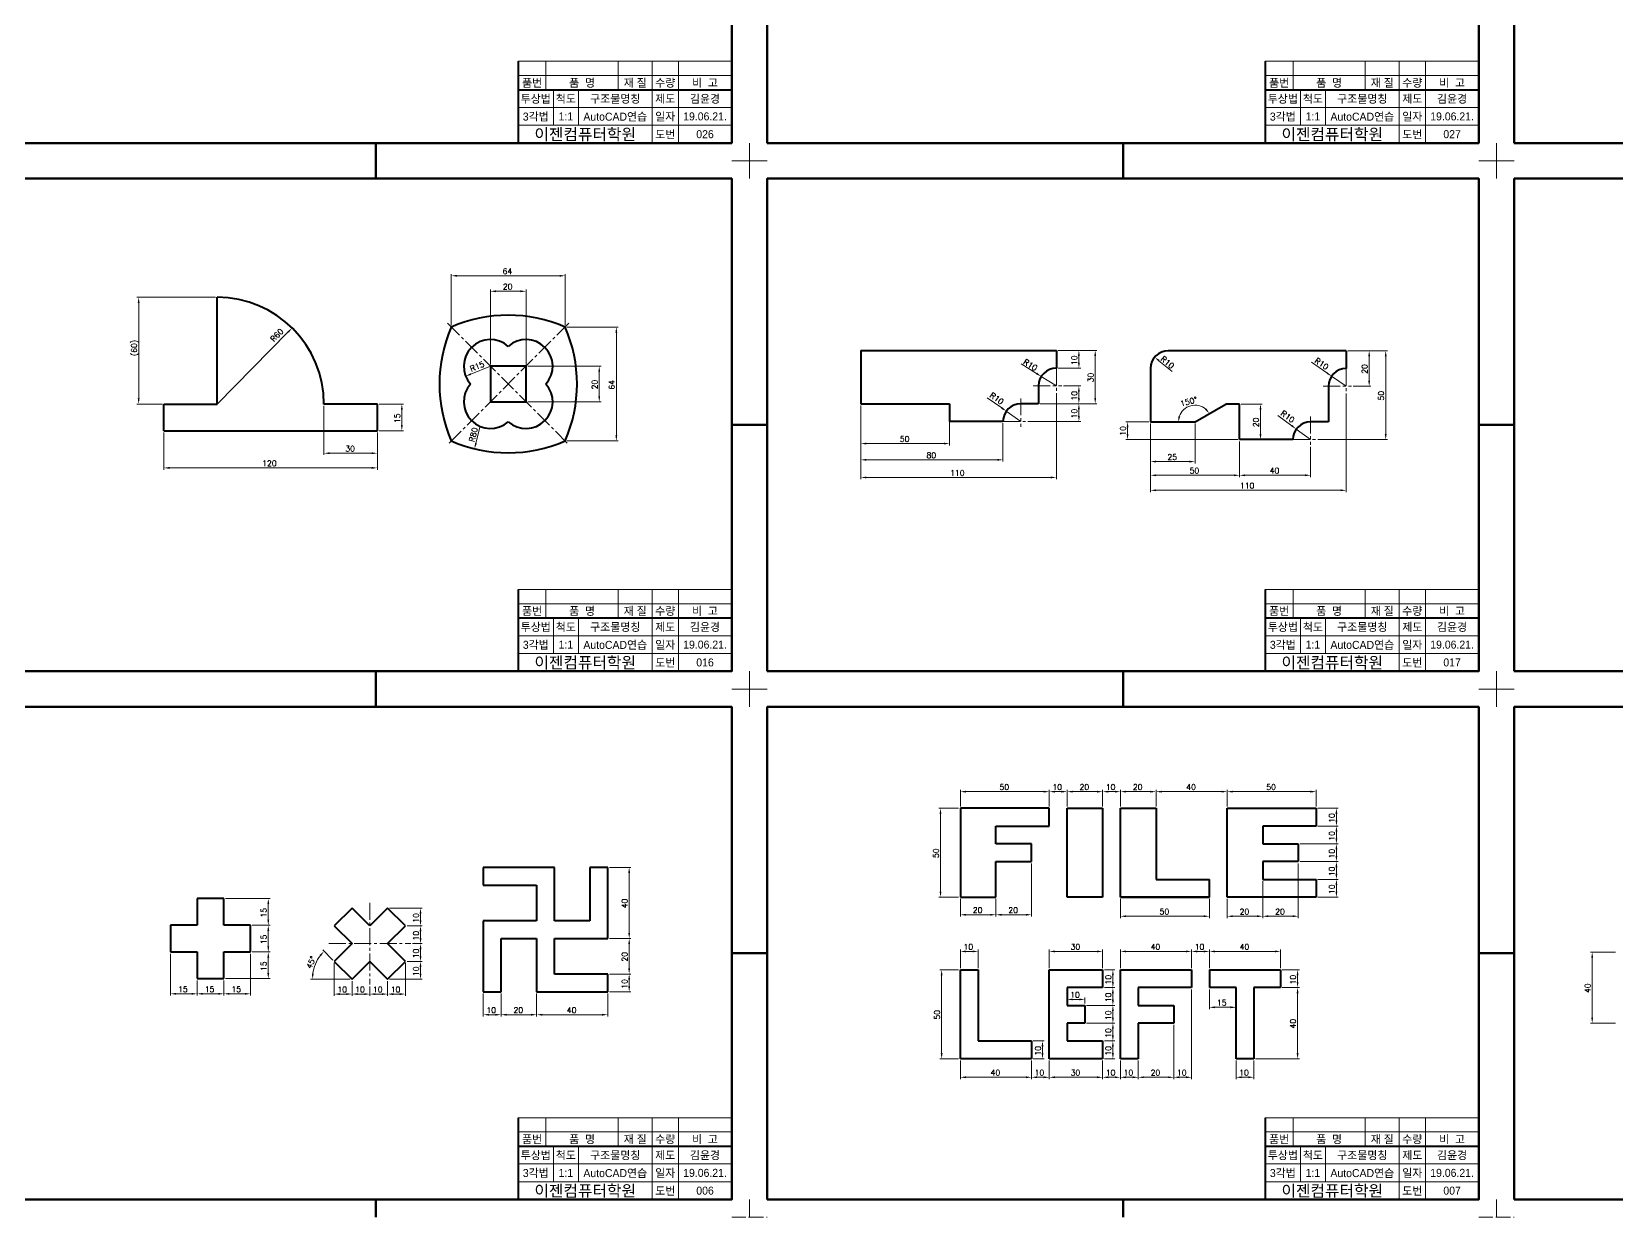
# Model space of a CAD drawing. Header units: millimetres. Extents: x 0 to 4210, y 0 to 2980.
# Drawn here: x 2116 to 3007, y 0 to 667 of the extents above; entities that cross this region are included whole.
import ezdxf
from ezdxf.enums import TextEntityAlignment as Align

# ---------------------------------------------------------------- set-up
doc = ezdxf.new("R2010")
doc.units = ezdxf.units.MM
doc.linetypes.add('CENTER2', pattern=[28.575, 19.05, -3.175, 3.175, -3.175])
doc.linetypes.add('PHANTOM2', pattern=[31.75, 15.875, -3.175, 3.175, -3.175, 3.175, -3.175])
for name, color, linetype, lineweight in [('가는선', 1, 'Continuous', 13), ('구분선', 1, 'PHANTOM2', 13), ('문자', 2, 'Continuous', 20), ('외곽선', 4, 'Continuous', 70), ('외형선', 3, 'Continuous', 40), ('중심선', 1, 'CENTER2', 13), ('치수선', 1, 'Continuous', 13)]:
    doc.layers.add(name, color=color, linetype=linetype, lineweight=lineweight)
doc.styles.get("Standard").update_dxf_attribs({"font": 'romans.shx'})
doc.styles.add('한글', font='')
doc.styles.get('한글').set_extended_font_data('Gulim')

msp = doc.modelspace()

# ---------------------------------------------------------------- linework, layer by layer
at = {"layer": '가는선', "ltscale": 0.5}
for p, q in [((2390, 650), (2510, 650)), ((2390, 642), (2510, 642)), ((2405.58, 650), (2405.58, 634)), ((2446.22, 650), (2446.22, 634)), ((2465.27, 650), (2465.27, 604)), ((2480.01, 650), (2480.01, 604)), ((2810, 650), (2930, 650)), ((2810, 642), (2930, 642)), ((2825.58, 650), (2825.58, 634)), ((2866.22, 650), (2866.22, 634)), ((2885.27, 650), (2885.27, 604)), ((2900.01, 650), (2900.01, 604)), ((2409.73, 634), (2409.73, 614)), ((2423.8, 634), (2423.8, 614)), ((2829.73, 634), (2829.73, 614)), ((2843.8, 634), (2843.8, 614)), ((2390, 624), (2510, 624)), ((2810, 624), (2930, 624)), ((2390, 614), (2510, 614)), ((2810, 614), (2930, 614)), ((2390, 353), (2510, 353)), ((2405.58, 353), (2405.58, 337)), ((2446.22, 353), (2446.22, 337)), ((2465.27, 353), (2465.27, 307)), ((2480.01, 353), (2480.01, 307)), ((2810, 353), (2930, 353)), ((2825.58, 353), (2825.58, 337)), ((2866.22, 353), (2866.22, 337)), ((2885.27, 353), (2885.27, 307)), ((2900.01, 353), (2900.01, 307)), ((2390, 345), (2510, 345)), ((2810, 345), (2930, 345)), ((2409.73, 337), (2409.73, 317)), ((2423.8, 337), (2423.8, 317)), ((2829.73, 337), (2829.73, 317)), ((2843.8, 337), (2843.8, 317)), ((2390, 327), (2510, 327)), ((2810, 327), (2930, 327)), ((2390, 317), (2510, 317)), ((2810, 317), (2930, 317)), ((2390, 56), (2510, 56)), ((2405.58, 56), (2405.58, 40)), ((2446.22, 56), (2446.22, 40)), ((2465.27, 56), (2465.27, 10)), ((2480.01, 56), (2480.01, 10)), ((2810, 56), (2930, 56)), ((2825.58, 56), (2825.58, 40)), ((2866.22, 56), (2866.22, 40)), ((2885.27, 56), (2885.27, 10)), ((2900.01, 56), (2900.01, 10)), ((2390, 48), (2510, 48)), ((2810, 48), (2930, 48)), ((2409.73, 40), (2409.73, 20)), ((2423.8, 40), (2423.8, 20)), ((2829.73, 40), (2829.73, 20)), ((2843.8, 40), (2843.8, 20)), ((2390, 30), (2510, 30)), ((2810, 30), (2930, 30)), ((2390, 20), (2510, 20)), ((2810, 20), (2930, 20))]:
    msp.add_line(p, q, dxfattribs=at)
at = {"layer": '구분선', "ltscale": 0.5}
for points in [[(2510, 594), (2520, 594), (2520, 604)], [(2510, 594), (2520, 594), (2520, 604)], [(2520, 604), (2520, 594), (2530, 594)], [(2520, 604), (2520, 594), (2530, 594)], [(2520, 604), (2520, 594), (2530, 594)], [(2520, 604), (2520, 594), (2530, 594)], [(2930, 594), (2940, 594), (2940, 604)], [(2930, 594), (2940, 594), (2940, 604)], [(2940, 604), (2940, 594), (2950, 594)], [(2940, 604), (2940, 594), (2950, 594)], [(2940, 604), (2940, 594), (2950, 594)], [(2940, 604), (2940, 594), (2950, 594)], [(2520, 584), (2520, 594), (2510, 594)], [(2530, 594), (2520, 594), (2520, 584)], [(2530, 594), (2520, 594), (2520, 584)], [(2940, 584), (2940, 594), (2930, 594)], [(2950, 594), (2940, 594), (2940, 584)], [(2950, 594), (2940, 594), (2940, 584)], [(2510, 297), (2520, 297), (2520, 307)], [(2510, 297), (2520, 297), (2520, 307)], [(2520, 307), (2520, 297), (2530, 297)], [(2520, 307), (2520, 297), (2530, 297)], [(2520, 307), (2520, 297), (2530, 297)], [(2520, 307), (2520, 297), (2530, 297)], [(2930, 297), (2940, 297), (2940, 307)], [(2930, 297), (2940, 297), (2940, 307)], [(2940, 307), (2940, 297), (2950, 297)], [(2940, 307), (2940, 297), (2950, 297)], [(2940, 307), (2940, 297), (2950, 297)], [(2940, 307), (2940, 297), (2950, 297)], [(2520, 287), (2520, 297), (2510, 297)], [(2530, 297), (2520, 297), (2520, 287)], [(2530, 297), (2520, 297), (2520, 287)], [(2940, 287), (2940, 297), (2930, 297)], [(2950, 297), (2940, 297), (2940, 287)], [(2950, 297), (2940, 297), (2940, 287)], [(2510, 0), (2520, 0), (2520, 10)], [(2520, 10), (2520, 0), (2530, 0)], [(2520, 10), (2520, 0), (2530, 0)], [(2930, 0), (2940, 0), (2940, 10)], [(2940, 10), (2940, 0), (2950, 0)], [(2940, 10), (2940, 0), (2950, 0)]]:
    msp.add_lwpolyline(points, dxfattribs=at)
at = {"layer": '외곽선', "ltscale": 0.5}
for p, q in [((2510, 604), (2510, 650)), ((2930, 604), (2930, 650)), ((2310, 604), (2310, 594)), ((2310, 604), (2310, 594)), ((2730, 604), (2730, 594)), ((2730, 604), (2730, 594)), ((2310, 594), (2310, 584)), ((2730, 594), (2730, 584)), ((2510, 445.5), (2520, 445.5)), ((2530, 445.5), (2520, 445.5)), ((2530, 445.5), (2520, 445.5)), ((2930, 445.5), (2940, 445.5)), ((2950, 445.5), (2940, 445.5)), ((2950, 445.5), (2940, 445.5)), ((2510, 307), (2510, 353)), ((2930, 307), (2930, 353)), ((2310, 307), (2310, 297)), ((2310, 307), (2310, 297)), ((2730, 307), (2730, 297)), ((2730, 307), (2730, 297)), ((2310, 297), (2310, 287)), ((2730, 297), (2730, 287)), ((2510, 148.5), (2520, 148.5)), ((2530, 148.5), (2520, 148.5)), ((2530, 148.5), (2520, 148.5)), ((2930, 148.5), (2940, 148.5)), ((2950, 148.5), (2940, 148.5)), ((2950, 148.5), (2940, 148.5)), ((2510, 10), (2510, 56)), ((2930, 10), (2930, 56)), ((2310, 10), (2310, 0)), ((2730, 10), (2730, 0))]:
    msp.add_line(p, q, dxfattribs=at)
for points in [[(2110, 604), (2510, 604), (2510, 881), (2110, 881)], [(2530, 604), (2930, 604), (2930, 881), (2530, 881)], [(2950, 604), (3350, 604), (3350, 881), (2950, 881)], [(2110, 307), (2510, 307), (2510, 584), (2110, 584)], [(2530, 307), (2930, 307), (2930, 584), (2530, 584)], [(2950, 307), (3350, 307), (3350, 584), (2950, 584)], [(2110, 10), (2510, 10), (2510, 287), (2110, 287)], [(2530, 10), (2930, 10), (2930, 287), (2530, 287)], [(2950, 10), (3350, 10), (3350, 287), (2950, 287)]]:
    msp.add_lwpolyline(points, close=True, dxfattribs=at)
at = {"layer": '외형선', "ltscale": 0.5}
for p, q in [((2390, 650), (2390, 642)), ((2390, 642), (2390, 634)), ((2810, 650), (2810, 642)), ((2810, 642), (2810, 634)), ((2390, 634), (2510, 634)), ((2390, 634), (2390, 614)), ((2810, 634), (2930, 634)), ((2810, 634), (2810, 614)), ((2390, 614), (2390, 604)), ((2810, 614), (2810, 604)), ((2220.79, 457.28), (2220.79, 517.28)), ((2582.52, 487.46), (2692.52, 487.46)), ((2582.52, 487.46), (2582.52, 457.46)), ((2692.52, 487.46), (2692.52, 477.46)), ((2855.48, 487.25), (2755.48, 487.25)), ((2855.48, 487.25), (2855.48, 477.25)), ((2745.48, 477.25), (2745.48, 447.25)), ((2682.52, 467.46), (2682.52, 457.46)), ((2845.48, 467.25), (2845.48, 447.25)), ((2190.79, 442.28), (2190.79, 457.28)), ((2190.79, 457.28), (2220.79, 457.28)), ((2310.79, 457.28), (2280.79, 457.28)), ((2310.79, 442.28), (2310.79, 457.28)), ((2582.52, 457.46), (2632.52, 457.46)), ((2632.52, 457.46), (2632.52, 447.46)), ((2682.52, 457.46), (2672.52, 457.46)), ((2770.48, 447.25), (2787.8, 457.25)), ((2795.48, 457.25), (2787.8, 457.25)), ((2795.48, 437.25), (2795.48, 457.25)), ((2662.52, 447.46), (2632.52, 447.46)), ((2745.48, 447.25), (2770.48, 447.25)), ((2845.48, 447.25), (2835.48, 447.25)), ((2190.79, 442.28), (2310.79, 442.28)), ((2825.48, 437.25), (2795.48, 437.25)), ((2390, 353), (2390, 345)), ((2810, 353), (2810, 345)), ((2390, 345), (2390, 337)), ((2810, 345), (2810, 337)), ((2390, 337), (2510, 337)), ((2390, 337), (2390, 317)), ((2810, 337), (2930, 337)), ((2810, 337), (2810, 317)), ((2390, 317), (2390, 307)), ((2810, 317), (2810, 307)), ((2688.56, 230), (2638.56, 230)), ((2638.56, 230), (2638.56, 180)), ((2688.56, 220), (2688.56, 230)), ((2698.56, 180), (2698.56, 230)), ((2698.56, 230), (2718.56, 230)), ((2718.56, 230), (2718.56, 180)), ((2728.56, 180), (2728.56, 230)), ((2728.56, 230), (2748.56, 230)), ((2748.56, 230), (2748.56, 190)), ((2788.56, 230), (2838.56, 230)), ((2788.56, 180), (2788.56, 230)), ((2838.56, 230), (2838.56, 220)), ((2658.56, 210), (2658.56, 220)), ((2658.56, 220), (2688.56, 220)), ((2838.56, 220), (2808.56, 220)), ((2808.56, 220), (2808.56, 210)), ((2678.56, 210), (2658.56, 210)), ((2678.56, 200), (2678.56, 210)), ((2808.56, 210), (2828.56, 210)), ((2828.56, 210), (2828.56, 200)), ((2410.33, 196.77), (2370.33, 196.77)), ((2370.33, 196.77), (2370.33, 186.77)), ((2410.33, 166.77), (2410.33, 196.77)), ((2440.33, 196.77), (2430.33, 196.77)), ((2430.33, 196.77), (2430.33, 166.77)), ((2440.33, 156.77), (2440.33, 196.77)), ((2658.56, 180), (2658.56, 200)), ((2658.56, 200), (2678.56, 200)), ((2828.56, 200), (2808.56, 200)), ((2808.56, 200), (2808.56, 190)), ((2748.56, 190), (2778.56, 190)), ((2778.56, 180), (2778.56, 190)), ((2808.56, 190), (2838.56, 190)), ((2838.56, 190), (2838.56, 180)), ((2224.48, 179.22), (2209.48, 179.22)), ((2209.48, 179.22), (2209.48, 164.22)), ((2224.48, 164.22), (2224.48, 179.22)), ((2370.33, 186.77), (2400.33, 186.77)), ((2400.33, 186.77), (2400.33, 166.77)), ((2638.56, 180), (2658.56, 180)), ((2718.56, 180), (2698.56, 180)), ((2778.56, 180), (2728.56, 180)), ((2728.56, 180), (2778.56, 180)), ((2838.56, 180), (2788.56, 180)), ((2296.55, 173.86), (2286.55, 163.86)), ((2306.55, 163.86), (2296.55, 173.86)), ((2316.55, 173.86), (2306.55, 163.86)), ((2326.55, 163.86), (2316.55, 173.86)), ((2209.48, 164.22), (2194.48, 164.22)), ((2194.48, 164.22), (2194.48, 149.22)), ((2239.48, 164.22), (2224.48, 164.22)), ((2239.48, 149.22), (2239.48, 164.22)), ((2286.55, 163.86), (2296.55, 153.86)), ((2316.55, 153.86), (2326.55, 163.86)), ((2400.33, 166.77), (2370.33, 166.77)), ((2370.33, 166.77), (2370.33, 126.77)), ((2430.33, 166.77), (2410.33, 166.77)), ((2296.55, 153.86), (2286.55, 143.86)), ((2326.55, 143.86), (2316.55, 153.86)), ((2380.33, 126.77), (2380.33, 156.77)), ((2380.33, 156.77), (2400.33, 156.77)), ((2400.33, 156.77), (2400.33, 126.77)), ((2410.33, 136.77), (2410.33, 156.77)), ((2410.33, 156.77), (2440.33, 156.77)), ((2194.48, 149.22), (2209.48, 149.22)), ((2209.48, 149.22), (2209.48, 134.22)), ((2224.48, 134.22), (2224.48, 149.22)), ((2224.48, 149.22), (2239.48, 149.22)), ((2286.55, 143.86), (2296.55, 133.86)), ((2296.55, 133.86), (2306.55, 143.86)), ((2306.55, 143.86), (2316.55, 133.86)), ((2316.55, 133.86), (2326.55, 143.86)), ((2209.48, 134.22), (2224.48, 134.22)), ((2440.33, 136.77), (2410.33, 136.77)), ((2440.33, 126.77), (2440.33, 136.77)), ((2638.56, 139.15), (2648.56, 139.15)), ((2638.56, 89.15), (2638.56, 139.15)), ((2648.56, 139.15), (2648.56, 99.15)), ((2688.56, 139.15), (2718.56, 139.15)), ((2688.56, 89.15), (2688.56, 139.15)), ((2718.56, 139.15), (2718.56, 129.15)), ((2728.56, 139.15), (2768.56, 139.15)), ((2728.56, 89.15), (2728.56, 139.15)), ((2768.56, 139.15), (2768.56, 129.15)), ((2778.56, 139.15), (2778.56, 129.15)), ((2778.56, 139.15), (2818.56, 139.15)), ((2818.56, 139.15), (2818.56, 129.15)), ((2370.33, 126.77), (2380.33, 126.77)), ((2400.33, 126.77), (2440.33, 126.77)), ((2718.56, 129.15), (2698.56, 129.15)), ((2698.56, 129.15), (2698.56, 119.15)), ((2768.56, 129.15), (2738.56, 129.15)), ((2738.56, 129.15), (2738.56, 119.15)), ((2793.56, 129.15), (2778.56, 129.15)), ((2793.56, 89.15), (2793.56, 129.15)), ((2818.56, 129.15), (2803.56, 129.15)), ((2803.56, 129.15), (2803.56, 89.15)), ((2698.56, 119.15), (2708.56, 119.15)), ((2708.56, 119.15), (2708.56, 109.15)), ((2738.56, 119.15), (2758.56, 119.15)), ((2758.56, 119.15), (2758.56, 109.15)), ((2708.56, 109.15), (2698.56, 109.15)), ((2698.56, 109.15), (2698.56, 99.15)), ((2758.56, 109.15), (2738.56, 109.15)), ((2738.56, 109.15), (2738.56, 89.15)), ((2648.56, 99.15), (2678.56, 99.15)), ((2678.56, 99.15), (2678.56, 89.15)), ((2698.56, 99.15), (2718.56, 99.15)), ((2718.56, 99.15), (2718.56, 89.15)), ((2678.56, 89.15), (2638.56, 89.15)), ((2718.56, 89.15), (2688.56, 89.15)), ((2738.56, 89.15), (2728.56, 89.15)), ((2803.56, 89.15), (2793.56, 89.15)), ((2390, 56), (2390, 48)), ((2810, 56), (2810, 48)), ((2390, 48), (2390, 40)), ((2810, 48), (2810, 40)), ((2390, 40), (2510, 40)), ((2390, 40), (2390, 20)), ((2810, 40), (2930, 40)), ((2810, 40), (2810, 20)), ((2390, 20), (2390, 10)), ((2810, 20), (2810, 10))]:
    msp.add_line(p, q, dxfattribs=at)
msp.add_lwpolyline([(2374.36, 458.53), (2394.36, 458.53), (2394.36, 478.53), (2374.36, 478.53)], close=True, dxfattribs=at)
for centre, radius, start, end in [((2220.79, 457.28), 60, 0, 90), ((2425.68, 468.53), 80, 156.42182, 203.57818), ((2384.36, 427.21), 80, 66.42182, 113.57818), ((2384.36, 427.21), 80, 66.42182, 113.57818), ((2343.04, 468.53), 80, 336.42182, 23.57818), ((2374.36, 478.53), 15, 48.18969, 221.81031), ((2394.36, 478.53), 15, 318.18969, 131.81031), ((2755.48, 477.25), 10, 90, 180), ((2692.52, 467.46), 10, 90, 180), ((2855.48, 467.25), 10, 90, 180), ((2374.36, 458.53), 15, 138.18969, 311.81031), ((2394.36, 458.53), 15, 228.18969, 41.81031), ((2672.52, 447.46), 10, 90, 180), ((2835.48, 437.25), 10, 90, 180), ((2384.36, 509.85), 80, 246.42182, 293.57818)]:
    msp.add_arc(centre, radius, start, end, dxfattribs=at)
at = {"layer": '중심선', "ltscale": 0.5}
for p, q in [((2418.48, 502.65), (2350.24, 434.41)), ((2350.24, 502.65), (2418.48, 434.41)), ((2692.52, 477.46), (2692.52, 464.46)), ((2855.48, 477.25), (2855.48, 464.25)), ((2679.52, 467.46), (2695.52, 467.46)), ((2842.48, 467.25), (2858.48, 467.25)), ((2672.52, 460.46), (2672.52, 444.46)), ((2662.52, 447.46), (2675.52, 447.46)), ((2835.48, 450.25), (2835.48, 434.25)), ((2825.48, 437.25), (2838.48, 437.25)), ((2306.55, 176.86), (2306.55, 130.86)), ((2283.55, 153.86), (2329.55, 153.86))]:
    msp.add_line(p, q, dxfattribs=at)
at = {"layer": '치수선', "ltscale": 0.5}
for p, q in [((2352.36, 501.53), (2352.36, 530.38)), ((2355.51, 529.38), (2413.21, 529.38)), ((2416.36, 501.53), (2416.36, 530.38)), ((2219.79, 517.28), (2175.6, 517.28)), ((2374.36, 479.53), (2374.36, 521.67)), ((2377.51, 520.67), (2391.21, 520.67)), ((2394.36, 479.53), (2394.36, 521.67)), ((2176.6, 460.43), (2176.6, 514.13)), ((2417.36, 500.53), (2446.15, 500.53)), ((2220.79, 457.28), (2260.67, 497.79)), ((2445.15, 497.38), (2445.15, 439.68)), ((2693.52, 487.46), (2706.2, 487.46)), ((2705.2, 484.31), (2705.2, 480.61)), ((2706.2, 487.46), (2715.38, 487.46)), ((2714.38, 484.31), (2714.38, 460.61)), ((2757.56, 475.51), (2750.23, 481.64)), ((2856.48, 487.25), (2869.4, 487.25)), ((2868.4, 470.4), (2868.4, 484.1)), ((2869.4, 487.25), (2878.69, 487.25)), ((2877.69, 484.1), (2877.69, 440.4)), ((2374.36, 478.53), (2363.37, 474.11)), ((2395.36, 478.53), (2436.53, 478.53)), ((2435.53, 475.38), (2435.53, 461.68)), ((2672.67, 479.91), (2681.38, 474.44)), ((2692.52, 467.46), (2684.05, 472.77)), ((2693.52, 477.46), (2706.2, 477.46)), ((2835.96, 480.75), (2844.67, 474.73)), ((2855.48, 467.25), (2847.26, 472.94)), ((2692.52, 463.46), (2692.52, 414.98)), ((2696.52, 467.46), (2706.2, 467.46)), ((2705.2, 464.31), (2705.2, 460.61)), ((2859.48, 467.25), (2869.4, 467.25)), ((2189.79, 457.28), (2175.6, 457.28)), ((2280.79, 456.28), (2280.79, 428.62)), ((2311.79, 457.28), (2325.56, 457.28)), ((2395.36, 458.53), (2436.53, 458.53)), ((2582.52, 456.46), (2582.52, 434.04)), ((2632.52, 456.46), (2632.52, 434.04)), ((2653.69, 460.84), (2661.8, 455.07)), ((2683.52, 457.46), (2706.2, 457.46)), ((2706.2, 457.46), (2715.38, 457.46)), ((2796.48, 457.25), (2808.3, 457.25)), ((2855.48, 463.25), (2855.48, 407.77)), ((2324.56, 454.13), (2324.56, 445.43)), ((2662.52, 446.46), (2662.52, 424.89)), ((2672.52, 447.46), (2664.37, 453.25)), ((2676.52, 447.46), (2706.2, 447.46)), ((2705.2, 454.31), (2705.2, 450.61)), ((2744.48, 447.25), (2731.56, 447.25)), ((2745.48, 446.25), (2745.48, 423.91)), ((2770.48, 446.25), (2770.48, 423.91)), ((2807.3, 454.1), (2807.3, 440.4)), ((2817.05, 450.85), (2824.9, 445.06)), ((2310.79, 441.28), (2310.79, 428.62)), ((2311.79, 442.28), (2325.56, 442.28)), ((2368.35, 444.1), (2366.18, 435.19)), ((2417.36, 436.53), (2446.15, 436.53)), ((2794.48, 437.25), (2731.56, 437.25)), ((2732.56, 440.4), (2732.56, 444.1)), ((2835.48, 437.25), (2827.44, 443.18)), ((2839.48, 437.25), (2878.69, 437.25)), ((2283.94, 429.62), (2307.64, 429.62)), ((2582.52, 434.3), (2582.52, 424.89)), ((2585.67, 435.04), (2629.37, 435.04)), ((2795.48, 436.25), (2795.48, 416.21)), ((2835.48, 433.25), (2835.48, 416.21)), ((2582.52, 424.89), (2582.52, 414.98)), ((2585.67, 425.89), (2659.37, 425.89)), ((2745.48, 425.79), (2745.48, 416.21)), ((2767.33, 424.91), (2748.63, 424.91)), ((2689.37, 415.98), (2585.67, 415.98)), ((2745.48, 416.21), (2745.48, 407.77)), ((2748.63, 417.21), (2792.33, 417.21)), ((2798.63, 417.21), (2832.33, 417.21)), ((2852.33, 408.77), (2748.63, 408.77)), ((2638.56, 231), (2638.56, 240.33)), ((2641.71, 239.33), (2685.41, 239.33)), ((2688.56, 231), (2688.56, 240.33)), ((2691.71, 239.33), (2695.41, 239.33)), ((2698.56, 231), (2698.56, 240.33)), ((2701.71, 239.33), (2715.41, 239.33)), ((2718.56, 231), (2718.56, 240.33)), ((2721.71, 239.33), (2725.41, 239.33)), ((2728.56, 231), (2728.56, 240.33)), ((2731.71, 239.33), (2745.41, 239.33)), ((2748.56, 231), (2748.56, 240.33)), ((2751.71, 239.33), (2785.41, 239.33)), ((2788.56, 231), (2788.56, 240.33)), ((2791.71, 239.33), (2835.41, 239.33)), ((2838.56, 231), (2838.56, 240.33)), ((2637.56, 230), (2626.4, 230)), ((2627.4, 226.85), (2627.4, 183.15)), ((2839.56, 230), (2850.99, 230)), ((2849.99, 226.85), (2849.99, 223.15)), ((2839.56, 220), (2850.99, 220)), ((2849.99, 213.15), (2849.99, 216.85)), ((2829.56, 210), (2850.99, 210)), ((2849.99, 203.15), (2849.99, 206.85)), ((2441.33, 196.77), (2453.36, 196.77)), ((2678.56, 199), (2678.56, 169.11)), ((2828.56, 199), (2828.56, 168.28)), ((2829.56, 200), (2850.99, 200)), ((2849.99, 193.15), (2849.99, 196.85)), ((2452.36, 193.62), (2452.36, 159.92)), ((2808.56, 189), (2808.56, 168.28)), ((2839.56, 190), (2850.99, 190)), ((2225.48, 179.22), (2250.47, 179.22)), ((2637.56, 180), (2626.4, 180)), ((2638.56, 179), (2638.56, 169.11)), ((2658.56, 179), (2658.56, 169.11)), ((2728.56, 179), (2728.56, 168.28)), ((2778.56, 179), (2778.56, 168.28)), ((2788.56, 179), (2788.56, 168.28)), ((2839.56, 180), (2850.99, 180)), ((2849.99, 183.15), (2849.99, 186.85)), ((2249.47, 176.07), (2249.47, 167.37)), ((2317.55, 173.86), (2336.07, 173.86)), ((2335.07, 170.71), (2335.07, 167.01)), ((2641.71, 170.11), (2655.41, 170.11)), ((2675.41, 170.11), (2661.71, 170.11)), ((2731.71, 169.28), (2775.41, 169.28)), ((2791.71, 169.28), (2805.41, 169.28)), ((2811.71, 169.28), (2825.41, 169.28)), ((2240.48, 164.22), (2250.47, 164.22)), ((2249.47, 161.07), (2249.47, 152.37)), ((2327.55, 163.86), (2336.07, 163.86)), ((2335.07, 160.71), (2335.07, 157.01)), ((2330.55, 153.86), (2336.07, 153.86)), ((2441.33, 156.77), (2453.36, 156.77)), ((2452.36, 153.62), (2452.36, 139.92)), ((2194.48, 148.22), (2194.48, 124.68)), ((2239.48, 148.22), (2239.48, 124.68)), ((2240.48, 149.22), (2250.47, 149.22)), ((2249.47, 137.37), (2249.47, 146.07)), ((2285.84, 144.57), (2280.1, 150.31)), ((2286.55, 142.86), (2286.55, 124.52)), ((2326.55, 142.86), (2326.55, 124.52)), ((2327.55, 143.86), (2336.07, 143.86)), ((2335.07, 150.71), (2335.07, 147.01)), ((2638.56, 140.15), (2638.56, 150.5)), ((2641.71, 149.5), (2645.41, 149.5)), ((2648.56, 140.15), (2648.56, 150.5)), ((2688.56, 140.15), (2688.56, 150.5)), ((2691.71, 149.5), (2715.41, 149.5)), ((2718.56, 140.15), (2718.56, 150.5)), ((2728.56, 140.15), (2728.56, 150.5)), ((2731.71, 149.5), (2765.41, 149.5)), ((2768.56, 140.15), (2768.56, 150.5)), ((2778.56, 140.15), (2778.56, 150.5)), ((2781.71, 149.5), (2815.41, 149.5)), ((2818.56, 140.15), (2818.56, 150.5)), ((3006.84, 149.12), (2992.79, 149.12)), ((2993.79, 145.97), (2993.79, 112.27)), ((2225.48, 134.22), (2250.47, 134.22)), ((2295.55, 133.86), (2273.29, 133.86)), ((2317.55, 133.86), (2336.07, 133.86)), ((2335.07, 137.01), (2335.07, 140.71)), ((2441.33, 136.77), (2453.36, 136.77)), ((2637.56, 139.15), (2627.04, 139.15)), ((2628.04, 136), (2628.04, 92.3)), ((2719.56, 139.15), (2725.32, 139.15)), ((2724.32, 136), (2724.32, 132.3)), ((2819.56, 139.15), (2829.15, 139.15)), ((2828.15, 136), (2828.15, 132.3)), ((2197.63, 125.68), (2206.33, 125.68)), ((2209.48, 133.22), (2209.48, 124.68)), ((2212.63, 125.68), (2221.33, 125.68)), ((2224.48, 133.22), (2224.48, 124.68)), ((2236.33, 125.68), (2227.63, 125.68)), ((2289.7, 125.52), (2293.4, 125.52)), ((2296.55, 132.86), (2296.55, 124.52)), ((2299.7, 125.52), (2303.4, 125.52)), ((2306.55, 129.86), (2306.55, 124.52)), ((2313.4, 125.52), (2309.7, 125.52)), ((2316.55, 132.86), (2316.55, 124.52)), ((2323.4, 125.52), (2319.7, 125.52)), ((2370.33, 125.77), (2370.33, 112.9)), ((2380.33, 125.77), (2380.33, 112.9)), ((2400.33, 125.77), (2400.33, 112.9)), ((2440.33, 125.77), (2440.33, 112.9)), ((2441.33, 126.77), (2453.36, 126.77)), ((2452.36, 133.62), (2452.36, 129.92)), ((2719.56, 129.15), (2725.32, 129.15)), ((2724.32, 126), (2724.32, 122.3)), ((2768.56, 128.15), (2768.56, 77.74)), ((2778.56, 128.15), (2778.56, 117.07)), ((2793.56, 128.15), (2793.56, 117.07)), ((2819.56, 129.15), (2829.15, 129.15)), ((2828.15, 126), (2828.15, 92.3)), ((2701.71, 122.51), (2705.41, 122.51)), ((2708.56, 120.15), (2708.56, 123.51)), ((2709.56, 119.15), (2725.32, 119.15)), ((2724.32, 112.3), (2724.32, 116)), ((2781.71, 118.07), (2790.41, 118.07)), ((2373.48, 113.9), (2377.18, 113.9)), ((2383.48, 113.9), (2397.18, 113.9)), ((2403.48, 113.9), (2437.18, 113.9)), ((2709.56, 109.15), (2725.32, 109.15)), ((2758.56, 108.15), (2758.56, 77.74)), ((3006.84, 109.12), (2992.79, 109.12)), ((2679.56, 99.15), (2685.75, 99.15)), ((2719.56, 99.15), (2725.32, 99.15)), ((2724.32, 102.3), (2724.32, 106)), ((2637.56, 89.15), (2627.04, 89.15)), ((2679.56, 89.15), (2685.75, 89.15)), ((2684.75, 96), (2684.75, 92.3)), ((2719.56, 89.15), (2725.32, 89.15)), ((2724.32, 96), (2724.32, 92.3)), ((2804.56, 89.15), (2829.15, 89.15)), ((2638.56, 88.15), (2638.56, 77.74)), ((2678.56, 88.15), (2678.56, 77.74)), ((2688.56, 88.15), (2688.56, 77.74)), ((2718.56, 88.15), (2718.56, 77.74)), ((2728.56, 88.15), (2728.56, 77.74)), ((2738.56, 88.15), (2738.56, 77.74)), ((2793.56, 88.15), (2793.56, 77.74)), ((2803.56, 88.15), (2803.56, 77.74)), ((2641.71, 78.74), (2675.41, 78.74)), ((2681.71, 78.74), (2685.41, 78.74)), ((2691.71, 78.74), (2715.41, 78.74)), ((2721.71, 78.74), (2725.41, 78.74)), ((2735.41, 78.74), (2731.71, 78.74)), ((2755.41, 78.74), (2741.71, 78.74)), ((2765.41, 78.74), (2761.71, 78.74)), ((2800.41, 78.74), (2796.71, 78.74))]:
    msp.add_line(p, q, dxfattribs=at)
at = {"layer": '치수선'}
for p, q in [((2190.79, 441.28), (2190.79, 420.36)), ((2310.79, 428.62), (2310.79, 420.36)), ((2193.94, 421.36), (2307.64, 421.36)), ((2771.71, 149.5), (2775.41, 149.5))]:
    msp.add_line(p, q, dxfattribs=at)
at = {"layer": '치수선', "ltscale": 0.5}
for centre, radius, start, end in [((2770.48, 447.25), 9.36, 49.37812, 160.62188), ((2296.55, 133.86), 22.26, 143.11419, 171.88581)]:
    msp.add_arc(centre, radius, start, end, dxfattribs=at)
for points in [[(2355.51, 529.9), (2355.51, 528.85), (2352.36, 529.38)], [(2413.21, 529.9), (2413.21, 528.85), (2416.36, 529.38)], [(2176.07, 514.13), (2177.12, 514.13), (2176.6, 517.28)], [(2377.51, 521.19), (2377.51, 520.14), (2374.36, 520.67)], [(2391.21, 521.19), (2391.21, 520.14), (2394.36, 520.67)], [(2260.3, 498.16), (2261.05, 497.42), (2262.88, 500.03)], [(2444.62, 497.38), (2445.67, 497.38), (2445.15, 500.53)], [(2704.68, 484.31), (2705.73, 484.31), (2705.2, 487.46)], [(2713.85, 484.31), (2714.9, 484.31), (2714.38, 487.46)], [(2750.56, 482.04), (2749.89, 481.24), (2747.81, 483.66)], [(2867.87, 484.1), (2868.92, 484.1), (2868.4, 487.25)], [(2877.17, 484.1), (2878.22, 484.1), (2877.69, 487.25)], [(2363.17, 474.59), (2363.56, 473.62), (2360.44, 472.93)], [(2435.01, 475.38), (2436.06, 475.38), (2435.53, 478.53)], [(2681.66, 474.89), (2681.1, 474), (2684.05, 472.77)], [(2704.68, 480.61), (2705.73, 480.61), (2705.2, 477.46)], [(2844.97, 475.16), (2844.37, 474.3), (2847.26, 472.94)], [(2704.68, 464.31), (2705.73, 464.31), (2705.2, 467.46)], [(2867.87, 470.4), (2868.92, 470.4), (2868.4, 467.25)], [(2176.07, 460.43), (2177.12, 460.43), (2176.6, 457.28)], [(2324.04, 454.13), (2325.09, 454.13), (2324.56, 457.28)], [(2435.01, 461.68), (2436.06, 461.68), (2435.53, 458.53)], [(2662.11, 455.5), (2661.5, 454.65), (2664.37, 453.25)], [(2704.68, 460.61), (2705.73, 460.61), (2705.2, 457.46)], [(2704.68, 454.31), (2705.73, 454.31), (2705.2, 457.46)], [(2713.85, 460.61), (2714.9, 460.61), (2714.38, 457.46)], [(2776.98, 454.69), (2776.17, 454.01), (2778.59, 451.93)], [(2806.78, 454.1), (2807.83, 454.1), (2807.3, 457.25)], [(2704.68, 450.61), (2705.73, 450.61), (2705.2, 447.46)], [(2732.04, 444.1), (2733.09, 444.1), (2732.56, 447.25)], [(2762.17, 450.26), (2761.14, 450.44), (2761.13, 447.25)], [(2825.22, 445.48), (2824.59, 444.63), (2827.44, 443.18)], [(2324.04, 445.43), (2325.09, 445.43), (2324.56, 442.28)], [(2444.62, 439.68), (2445.67, 439.68), (2445.15, 436.53)], [(2732.04, 440.4), (2733.09, 440.4), (2732.56, 437.25)], [(2806.78, 440.4), (2807.83, 440.4), (2807.3, 437.25)], [(2877.17, 440.4), (2878.22, 440.4), (2877.69, 437.25)], [(2283.94, 430.15), (2283.94, 429.1), (2280.79, 429.62)], [(2307.64, 430.15), (2307.64, 429.1), (2310.79, 429.62)], [(2365.67, 435.31), (2366.69, 435.06), (2365.43, 432.13)], [(2585.67, 435.56), (2585.67, 434.51), (2582.52, 435.04)], [(2629.37, 435.56), (2629.37, 434.51), (2632.52, 435.04)], [(2585.67, 426.42), (2585.67, 425.37), (2582.52, 425.89)], [(2659.37, 426.42), (2659.37, 425.37), (2662.52, 425.89)], [(2748.63, 425.43), (2748.63, 424.38), (2745.48, 424.91)], [(2767.33, 425.43), (2767.33, 424.38), (2770.48, 424.91)], [(2585.67, 416.51), (2585.67, 415.46), (2582.52, 415.98)], [(2689.37, 416.51), (2689.37, 415.46), (2692.52, 415.98)], [(2748.63, 417.73), (2748.63, 416.68), (2745.48, 417.21)], [(2792.33, 417.73), (2792.33, 416.68), (2795.48, 417.21)], [(2798.63, 417.73), (2798.63, 416.68), (2795.48, 417.21)], [(2832.33, 417.73), (2832.33, 416.68), (2835.48, 417.21)], [(2748.63, 409.3), (2748.63, 408.25), (2745.48, 408.77)], [(2852.33, 409.3), (2852.33, 408.25), (2855.48, 408.77)], [(2641.71, 239.86), (2641.71, 238.81), (2638.56, 239.33)], [(2685.41, 239.86), (2685.41, 238.81), (2688.56, 239.33)], [(2691.71, 239.86), (2691.71, 238.81), (2688.56, 239.33)], [(2695.41, 239.86), (2695.41, 238.81), (2698.56, 239.33)], [(2701.71, 239.86), (2701.71, 238.81), (2698.56, 239.33)], [(2715.41, 239.86), (2715.41, 238.81), (2718.56, 239.33)], [(2721.71, 239.86), (2721.71, 238.81), (2718.56, 239.33)], [(2725.41, 239.86), (2725.41, 238.81), (2728.56, 239.33)], [(2731.71, 239.86), (2731.71, 238.81), (2728.56, 239.33)], [(2745.41, 239.86), (2745.41, 238.81), (2748.56, 239.33)], [(2751.71, 239.86), (2751.71, 238.81), (2748.56, 239.33)], [(2785.41, 239.86), (2785.41, 238.81), (2788.56, 239.33)], [(2791.71, 239.86), (2791.71, 238.81), (2788.56, 239.33)], [(2835.41, 239.86), (2835.41, 238.81), (2838.56, 239.33)], [(2626.87, 226.85), (2627.92, 226.85), (2627.4, 230)], [(2849.46, 226.85), (2850.51, 226.85), (2849.99, 230)], [(2849.46, 223.15), (2850.51, 223.15), (2849.99, 220)], [(2849.46, 216.85), (2850.51, 216.85), (2849.99, 220)], [(2849.46, 213.15), (2850.51, 213.15), (2849.99, 210)], [(2849.46, 206.85), (2850.51, 206.85), (2849.99, 210)], [(2451.84, 193.62), (2452.89, 193.62), (2452.36, 196.77)], [(2849.46, 203.15), (2850.51, 203.15), (2849.99, 200)], [(2849.46, 196.85), (2850.51, 196.85), (2849.99, 200)], [(2849.46, 193.15), (2850.51, 193.15), (2849.99, 190)], [(2849.46, 186.85), (2850.51, 186.85), (2849.99, 190)], [(2248.95, 176.07), (2250, 176.07), (2249.47, 179.22)], [(2626.87, 183.15), (2627.92, 183.15), (2627.4, 180)], [(2849.46, 183.15), (2850.51, 183.15), (2849.99, 180)], [(2334.54, 170.71), (2335.59, 170.71), (2335.07, 173.86)], [(2641.71, 170.64), (2641.71, 169.59), (2638.56, 170.11)], [(2655.41, 170.64), (2655.41, 169.59), (2658.56, 170.11)], [(2661.71, 170.64), (2661.71, 169.59), (2658.56, 170.11)], [(2675.41, 170.64), (2675.41, 169.59), (2678.56, 170.11)], [(2731.71, 169.81), (2731.71, 168.76), (2728.56, 169.28)], [(2775.41, 169.81), (2775.41, 168.76), (2778.56, 169.28)], [(2791.71, 169.81), (2791.71, 168.76), (2788.56, 169.28)], [(2805.41, 169.81), (2805.41, 168.76), (2808.56, 169.28)], [(2811.71, 169.81), (2811.71, 168.76), (2808.56, 169.28)], [(2825.41, 169.81), (2825.41, 168.76), (2828.56, 169.28)], [(2248.95, 167.37), (2250, 167.37), (2249.47, 164.22)], [(2248.95, 161.07), (2250, 161.07), (2249.47, 164.22)], [(2334.54, 167.01), (2335.59, 167.01), (2335.07, 163.86)], [(2334.54, 160.71), (2335.59, 160.71), (2335.07, 163.86)], [(2248.95, 152.37), (2250, 152.37), (2249.47, 149.22)], [(2334.54, 157.01), (2335.59, 157.01), (2335.07, 153.86)], [(2334.54, 150.71), (2335.59, 150.71), (2335.07, 153.86)], [(2451.84, 159.92), (2452.89, 159.92), (2452.36, 156.77)], [(2451.84, 153.62), (2452.89, 153.62), (2452.36, 156.77)], [(2248.95, 146.07), (2250, 146.07), (2249.47, 149.22)], [(2278.35, 147.56), (2279.14, 146.88), (2280.81, 149.6)], [(2334.54, 147.01), (2335.59, 147.01), (2335.07, 143.86)], [(2334.54, 140.71), (2335.59, 140.71), (2335.07, 143.86)], [(2641.71, 150.02), (2641.71, 148.97), (2638.56, 149.5)], [(2645.41, 150.02), (2645.41, 148.97), (2648.56, 149.5)], [(2691.71, 150.02), (2691.71, 148.97), (2688.56, 149.5)], [(2715.41, 150.02), (2715.41, 148.97), (2718.56, 149.5)], [(2731.71, 150.02), (2731.71, 148.97), (2728.56, 149.5)], [(2765.41, 150.02), (2765.41, 148.97), (2768.56, 149.5)], [(2781.71, 150.02), (2781.71, 148.97), (2778.56, 149.5)], [(2815.41, 150.02), (2815.41, 148.97), (2818.56, 149.5)], [(2993.26, 145.97), (2994.31, 145.97), (2993.79, 149.12)], [(2248.95, 137.37), (2250, 137.37), (2249.47, 134.22)], [(2275.04, 136.96), (2273.99, 137.04), (2274.29, 133.86)], [(2334.54, 137.01), (2335.59, 137.01), (2335.07, 133.86)], [(2451.84, 139.92), (2452.89, 139.92), (2452.36, 136.77)], [(2451.84, 133.62), (2452.89, 133.62), (2452.36, 136.77)], [(2627.52, 136), (2628.57, 136), (2628.04, 139.15)], [(2723.8, 136), (2724.85, 136), (2724.32, 139.15)], [(2827.63, 136), (2828.68, 136), (2828.15, 139.15)], [(2197.63, 126.2), (2197.63, 125.15), (2194.48, 125.68)], [(2206.33, 126.2), (2206.33, 125.15), (2209.48, 125.68)], [(2212.63, 126.2), (2212.63, 125.15), (2209.48, 125.68)], [(2221.33, 126.2), (2221.33, 125.15), (2224.48, 125.68)], [(2227.63, 126.2), (2227.63, 125.15), (2224.48, 125.68)], [(2236.33, 126.2), (2236.33, 125.15), (2239.48, 125.68)], [(2289.7, 126.04), (2289.7, 124.99), (2286.55, 125.52)], [(2293.4, 126.04), (2293.4, 124.99), (2296.55, 125.52)], [(2299.7, 126.04), (2299.7, 124.99), (2296.55, 125.52)], [(2303.4, 126.04), (2303.4, 124.99), (2306.55, 125.52)], [(2309.7, 126.04), (2309.7, 124.99), (2306.55, 125.52)], [(2313.4, 126.04), (2313.4, 124.99), (2316.55, 125.52)], [(2319.7, 126.04), (2319.7, 124.99), (2316.55, 125.52)], [(2323.4, 126.04), (2323.4, 124.99), (2326.55, 125.52)], [(2451.84, 129.92), (2452.89, 129.92), (2452.36, 126.77)], [(2723.8, 132.3), (2724.85, 132.3), (2724.32, 129.15)], [(2723.8, 126), (2724.85, 126), (2724.32, 129.15)], [(2827.63, 132.3), (2828.68, 132.3), (2828.15, 129.15)], [(2827.63, 126), (2828.68, 126), (2828.15, 129.15)], [(2701.71, 123.03), (2701.71, 121.98), (2698.56, 122.51)], [(2705.41, 123.03), (2705.41, 121.98), (2708.56, 122.51)], [(2723.8, 122.3), (2724.85, 122.3), (2724.32, 119.15)], [(2723.8, 116), (2724.85, 116), (2724.32, 119.15)], [(2781.71, 118.6), (2781.71, 117.55), (2778.56, 118.07)], [(2790.41, 118.6), (2790.41, 117.55), (2793.56, 118.07)], [(2373.48, 114.43), (2373.48, 113.38), (2370.33, 113.9)], [(2377.18, 114.43), (2377.18, 113.38), (2380.33, 113.9)], [(2383.48, 114.43), (2383.48, 113.38), (2380.33, 113.9)], [(2397.18, 114.43), (2397.18, 113.38), (2400.33, 113.9)], [(2403.48, 114.43), (2403.48, 113.38), (2400.33, 113.9)], [(2437.18, 114.43), (2437.18, 113.38), (2440.33, 113.9)], [(2723.8, 112.3), (2724.85, 112.3), (2724.32, 109.15)], [(2723.8, 106), (2724.85, 106), (2724.32, 109.15)], [(2993.26, 112.27), (2994.31, 112.27), (2993.79, 109.12)], [(2684.22, 96), (2685.27, 96), (2684.75, 99.15)], [(2723.8, 102.3), (2724.85, 102.3), (2724.32, 99.15)], [(2723.8, 96), (2724.85, 96), (2724.32, 99.15)], [(2627.52, 92.3), (2628.57, 92.3), (2628.04, 89.15)], [(2684.22, 92.3), (2685.27, 92.3), (2684.75, 89.15)], [(2723.8, 92.3), (2724.85, 92.3), (2724.32, 89.15)], [(2827.63, 92.3), (2828.68, 92.3), (2828.15, 89.15)], [(2641.71, 79.26), (2641.71, 78.21), (2638.56, 78.74)], [(2675.41, 79.26), (2675.41, 78.21), (2678.56, 78.74)], [(2681.71, 79.26), (2681.71, 78.21), (2678.56, 78.74)], [(2685.41, 79.26), (2685.41, 78.21), (2688.56, 78.74)], [(2691.71, 79.26), (2691.71, 78.21), (2688.56, 78.74)], [(2715.41, 79.26), (2715.41, 78.21), (2718.56, 78.74)], [(2721.71, 79.26), (2721.71, 78.21), (2718.56, 78.74)], [(2725.41, 79.26), (2725.41, 78.21), (2728.56, 78.74)], [(2731.71, 79.26), (2731.71, 78.21), (2728.56, 78.74)], [(2735.41, 79.26), (2735.41, 78.21), (2738.56, 78.74)], [(2741.71, 79.26), (2741.71, 78.21), (2738.56, 78.74)], [(2755.41, 79.26), (2755.41, 78.21), (2758.56, 78.74)], [(2761.71, 79.26), (2761.71, 78.21), (2758.56, 78.74)], [(2765.41, 79.26), (2765.41, 78.21), (2768.56, 78.74)], [(2796.71, 79.26), (2796.71, 78.21), (2793.56, 78.74)], [(2800.41, 79.26), (2800.41, 78.21), (2803.56, 78.74)]]:
    msp.add_solid(points, dxfattribs=at)
at = {"layer": '치수선'}
for points in [[(2193.94, 421.88), (2193.94, 420.83), (2190.79, 421.36)], [(2307.64, 421.88), (2307.64, 420.83), (2310.79, 421.36)], [(2771.71, 150.02), (2771.71, 148.97), (2768.56, 149.5)], [(2775.41, 150.02), (2775.41, 148.97), (2778.56, 149.5)]]:
    msp.add_solid(points, dxfattribs=at)

# ---------------------------------------------------------------- texts
at = {"layer": '문자', "ltscale": 0.5, "style": '한글'}
for s, height, p in [('품번', 4.5, (2397.79, 638)), ('품  명', 4.5, (2425.9, 638)), ('재 질', 4.5, (2455.75, 638)), ('수량', 4.5, (2472.64, 638)), ('비  고', 4.5, (2495.01, 638)), ('품번', 4.5, (2817.79, 638)), ('품  명', 4.5, (2845.9, 638)), ('재 질', 4.5, (2875.75, 638)), ('수량', 4.5, (2892.64, 638)), ('비  고', 4.5, (2915.01, 638)), ('투상법', 4.5, (2399.86, 629)), ('척도', 4.5, (2416.76, 629)), ('구조물명칭', 4.5, (2444.54, 629)), ('제도', 4.5, (2472.64, 629)), ('김윤경', 4.5, (2495.01, 629)), ('투상법', 4.5, (2819.86, 629)), ('척도', 4.5, (2836.76, 629)), ('구조물명칭', 4.5, (2864.54, 629)), ('제도', 4.5, (2892.64, 629)), ('김윤경', 4.5, (2915.01, 629)), ('3각법', 4.5, (2399.86, 619)), ('1:1', 4.5, (2416.76, 619)), ('AutoCAD연습', 4.5, (2444.54, 619)), ('일자', 4.5, (2472.64, 619)), ('19.06.21.', 4.5, (2495.01, 619)), ('3각법', 4.5, (2819.86, 619)), ('1:1', 4.5, (2836.76, 619)), ('AutoCAD연습', 4.5, (2864.54, 619)), ('일자', 4.5, (2892.64, 619)), ('19.06.21.', 4.5, (2915.01, 619)), ('이젠컴퓨터학원', 6.5, (2427.64, 609)), ('도번', 4.5, (2472.64, 609)), ('026', 4.5, (2495.01, 609)), ('이젠컴퓨터학원', 6.5, (2847.64, 609)), ('도번', 4.5, (2892.64, 609)), ('027', 4.5, (2915.01, 609)), ('품번', 4.5, (2397.79, 341)), ('품  명', 4.5, (2425.9, 341)), ('재 질', 4.5, (2455.75, 341)), ('수량', 4.5, (2472.64, 341)), ('비  고', 4.5, (2495.01, 341)), ('품번', 4.5, (2817.79, 341)), ('품  명', 4.5, (2845.9, 341)), ('재 질', 4.5, (2875.75, 341)), ('수량', 4.5, (2892.64, 341)), ('비  고', 4.5, (2915.01, 341)), ('투상법', 4.5, (2399.86, 332)), ('척도', 4.5, (2416.76, 332)), ('구조물명칭', 4.5, (2444.54, 332)), ('제도', 4.5, (2472.64, 332)), ('김윤경', 4.5, (2495.01, 332)), ('투상법', 4.5, (2819.86, 332)), ('척도', 4.5, (2836.76, 332)), ('구조물명칭', 4.5, (2864.54, 332)), ('제도', 4.5, (2892.64, 332)), ('김윤경', 4.5, (2915.01, 332)), ('3각법', 4.5, (2399.86, 322)), ('1:1', 4.5, (2416.76, 322)), ('AutoCAD연습', 4.5, (2444.54, 322)), ('일자', 4.5, (2472.64, 322)), ('19.06.21.', 4.5, (2495.01, 322)), ('3각법', 4.5, (2819.86, 322)), ('1:1', 4.5, (2836.76, 322)), ('AutoCAD연습', 4.5, (2864.54, 322)), ('일자', 4.5, (2892.64, 322)), ('19.06.21.', 4.5, (2915.01, 322)), ('이젠컴퓨터학원', 6.5, (2427.64, 312)), ('도번', 4.5, (2472.64, 312)), ('016', 4.5, (2495.01, 312)), ('이젠컴퓨터학원', 6.5, (2847.64, 312)), ('도번', 4.5, (2892.64, 312)), ('017', 4.5, (2915.01, 312)), ('품번', 4.5, (2397.79, 44)), ('품  명', 4.5, (2425.9, 44)), ('재 질', 4.5, (2455.75, 44)), ('수량', 4.5, (2472.64, 44)), ('비  고', 4.5, (2495.01, 44)), ('품번', 4.5, (2817.79, 44)), ('품  명', 4.5, (2845.9, 44)), ('재 질', 4.5, (2875.75, 44)), ('수량', 4.5, (2892.64, 44)), ('비  고', 4.5, (2915.01, 44)), ('투상법', 4.5, (2399.86, 35)), ('척도', 4.5, (2416.76, 35)), ('구조물명칭', 4.5, (2444.54, 35)), ('제도', 4.5, (2472.64, 35)), ('김윤경', 4.5, (2495.01, 35)), ('투상법', 4.5, (2819.86, 35)), ('척도', 4.5, (2836.76, 35)), ('구조물명칭', 4.5, (2864.54, 35)), ('제도', 4.5, (2892.64, 35)), ('김윤경', 4.5, (2915.01, 35)), ('3각법', 4.5, (2399.86, 25)), ('1:1', 4.5, (2416.76, 25)), ('AutoCAD연습', 4.5, (2444.54, 25)), ('일자', 4.5, (2472.64, 25)), ('19.06.21.', 4.5, (2495.01, 25)), ('3각법', 4.5, (2819.86, 25)), ('1:1', 4.5, (2836.76, 25)), ('AutoCAD연습', 4.5, (2864.54, 25)), ('일자', 4.5, (2892.64, 25)), ('19.06.21.', 4.5, (2915.01, 25)), ('이젠컴퓨터학원', 6.5, (2427.64, 15)), ('이젠컴퓨터학원', 6.5, (2847.64, 15)), ('도번', 4.5, (2472.64, 15)), ('006', 4.5, (2495.01, 15)), ('도번', 4.5, (2892.64, 15)), ('007', 4.5, (2915.01, 15))]:
    msp.add_text(s, height=height, dxfattribs=at).set_placement(p, align=Align.MIDDLE)
at = {"layer": '문자', "ltscale": 0.5}
for s, p in [('64', (2381.21, 530.38)), ('20', (2381.36, 521.67)), ('50', (2604.52, 436.04)), ('30', (2292.79, 430.62)), ('80', (2619.52, 426.89)), ('25', (2754.98, 425.91)), ('110', (2632.8, 416.98)), ('50', (2767.48, 418.21)), ('40', (2812.48, 418.21)), ('110', (2795.76, 409.77)), ('50', (2660.56, 240.33)), ('10', (2690.33, 240.33)), ('20', (2705.56, 240.33)), ('10', (2720.33, 240.33)), ('20', (2735.56, 240.33)), ('40', (2765.56, 240.33)), ('50', (2810.56, 240.33)), ('20', (2645.56, 171.11)), ('20', (2665.56, 171.11)), ('50', (2750.56, 170.28)), ('20', (2795.56, 170.28)), ('20', (2815.56, 170.28)), ('10', (2640.33, 150.5)), ('30', (2700.56, 150.5)), ('40', (2745.56, 150.5)), ('40', (2795.56, 150.5)), ('15', (2198.76, 126.68)), ('15', (2213.76, 126.68)), ('15', (2228.76, 126.68)), ('10', (2288.33, 126.52)), ('10', (2298.33, 126.52)), ('10', (2308.33, 126.52)), ('10', (2318.33, 126.52)), ('10', (2700.33, 123.51)), ('10', (2372.11, 114.9)), ('20', (2387.33, 114.9)), ('40', (2417.33, 114.9)), ('15', (2782.83, 119.07)), ('40', (2655.56, 79.74)), ('10', (2680.33, 79.74)), ('30', (2700.56, 79.74)), ('10', (2720.33, 79.74)), ('10', (2730.33, 79.74)), ('20', (2745.56, 79.74)), ('10', (2760.33, 79.74)), ('10', (2795.33, 79.74))]:
    msp.add_text(s, height=3.15, dxfattribs=at).set_placement(p)
for s, rotation, p in [('R60', 45.44245, (2252.51, 491.98)), ('(60)', 90, (2175.6, 484.21)), ('R15', 21.94168, (2363.65, 475.45)), ('R10', 327.90967, (2673.6, 480.12)), ('10', 90, (2704.2, 479.23)), ('R10', 320.11242, (2750.84, 482.12)), ('R10', 325.32354, (2837.42, 480.97)), ('30', 90, (2713.38, 469.46)), ('20', 90, (2867.4, 474.25)), ('20', 90, (2434.53, 465.53)), ('64', 90, (2444.15, 465.38)), ('R10', 324.59974, (2654.77, 461.49)), ('10', 90, (2704.2, 459.23)), ('50', 90, (2876.69, 459.25)), ('150°', 15, (2762.66, 455.87)), ('15', 90, (2323.56, 446.56)), ('10', 90, (2704.2, 449.23)), ('20', 90, (2806.3, 444.25)), ('R10', 323.57441, (2818.36, 451.39)), ('R80', 76.31459, (2365.32, 435.62)), ('10', 90, (2731.56, 439.46)), ('10', 90, (2848.99, 221.78)), ('10', 90, (2848.99, 211.78)), ('50', 90, (2626.4, 202)), ('10', 90, (2848.99, 201.78)), ('10', 90, (2848.99, 191.78)), ('40', 90, (2451.36, 173.77)), ('10', 90, (2848.99, 181.78)), ('15', 90, (2248.47, 168.5)), ('10', 90, (2334.07, 165.63)), ('10', 90, (2334.07, 155.63)), ('15', 90, (2248.47, 153.5)), ('15', 90, (2248.47, 138.5)), ('45°', 67.5, (2273.68, 139.43)), ('10', 90, (2334.07, 145.63)), ('20', 90, (2451.36, 143.77)), ('10', 90, (2334.07, 135.63)), ('10', 90, (2723.32, 130.93)), ('10', 90, (2827.15, 130.93)), ('10', 90, (2451.36, 128.55)), ('10', 90, (2723.32, 120.93)), ('40', 90, (2992.79, 126.12)), ('50', 90, (2627.04, 111.15)), ('10', 90, (2723.32, 110.93)), ('40', 90, (2827.15, 106.15)), ('10', 90, (2723.32, 100.93)), ('10', 90, (2683.75, 90.93)), ('10', 90, (2723.32, 90.93))]:
    msp.add_text(s, height=3.15, rotation=rotation, dxfattribs=at).set_placement(p)
at = {"layer": '문자'}
for s, p in [('120', (2246.06, 422.36)), ('10', (2770.33, 150.5))]:
    msp.add_text(s, height=3.15, dxfattribs=at).set_placement(p)

doc.saveas('drawing.dxf')
